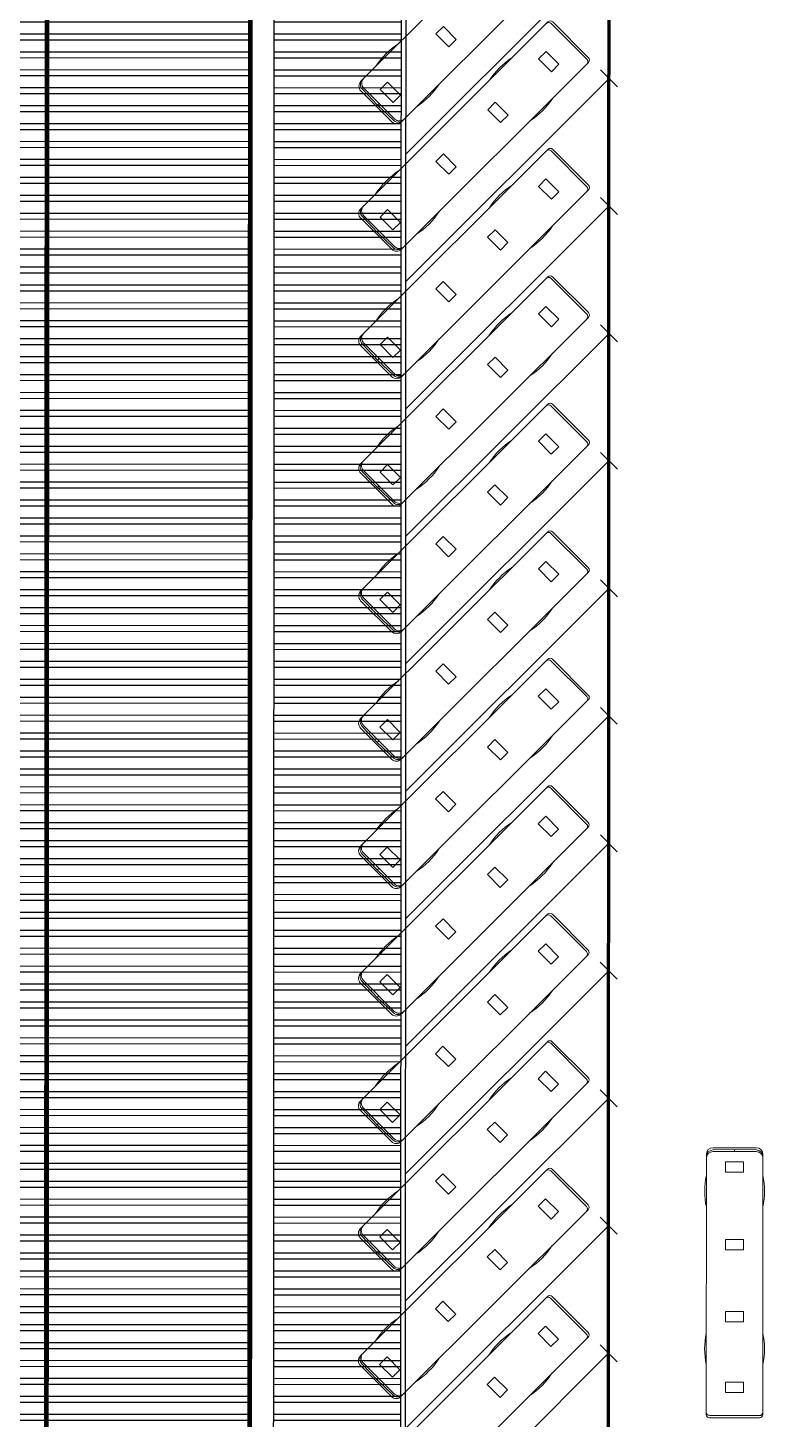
# Model space of a CAD drawing. Header units: millimetres. Extents: x -840588 to 786814, y -467537 to 194195.
# Drawn here: x -11389 to 19601, y -241181 to -182970 of the extents above; entities that cross this region are included whole.
import ezdxf

# ---------------------------------------------------------------- set-up
doc = ezdxf.new("R2010")
doc.units = ezdxf.units.MM
doc.header["$LTSCALE"] = 100
doc.header["$MEASUREMENT"] = 0
for name, color, linetype in [('A-Wall', 7, 'Continuous'), ('A-Wall-Patt', 143, 'Continuous'), ('ctrinh-mai 1', 16, 'Continuous'), ('ctrinh-mai 2', 24, 'Continuous')]:
    doc.layers.add(name, color=color, linetype=linetype)
for name, color, linetype, lineweight in [('ct-bai xe', 95, 'Continuous', 100), ('ct-phan loxe', 95, 'Continuous', 15), ('ct-xebuyt', 148, 'Continuous', 13), ('ctrinh-chinh', 24, 'Continuous', 100), ('PV_X_Lo', 1, 'Continuous', 9), ('vtchitieu', 7, 'Continuous', 13)]:
    doc.layers.add(name, color=color, linetype=linetype, lineweight=lineweight)
pattern_1 = [(0, (-1403.526437938679, -388.7227437729016), (2.273737127126817e-16, 0.7499999483115971), []), (0, (-1403.276437898166, -388.9727437554393), (2.273737127126817e-16, 0.7499999483115971), [])]

# ---------------------------------------------------------------- blocks, each defined once
blk = doc.blocks.new('htrgrr')
at = {"ltscale": 10}
for p, q in [((-903.0737704914063, 0), (903.0737704914063, 0)), ((-1180.942622951232, -11161.06557377055), (-1180.942622951232, -277.8688524590107)), ((0, -69.46721311472356), (-903.0737704914063, -92.62295081967022)), ((-903.0737704914063, -162.0901639343938), (903.0737704914063, -162.0901639345102)), ((0, -162.0901639345102), (0, -69.46721311472356)), ((0, -69.46721311472356), (903.0737704914063, -92.62295081967022)), ((1180.942622951232, -277.8688524590107), (1180.942622951232, -11161.06557377055)), ((1042.008196720853, -11207.37704918033), (-1042.008196720853, -11207.37704918033)), ((1042.008196720853, -11300), (-1042.008196720853, -11300))]:
    blk.add_line(p, q, dxfattribs=at)
for points in [[(375.2198343565688, -1027.67339785106), (375.2198343565688, -594.4204250621842), (-375.2198343565688, -594.4204250621842), (-375.2198343565688, -1027.67339785106)], [(375.2198343565688, -4272.293837453122), (375.2198343565688, -3839.040864664246), (-375.2198343565688, -3839.040864664246), (-375.2198343565688, -4272.293837453122)], [(375.2198343565688, -7285.274362727185), (375.2198343565688, -6852.021389938309), (-375.2198343565688, -6852.021389938309), (-375.2198343565688, -7285.274362727185)], [(375.2198343565688, -10244.59532106423), (375.2198343565688, -9811.342348275357), (-375.2198343565688, -9811.342348275357), (-375.2198343565688, -10244.59532106423)]]:
    blk.add_lwpolyline(points, close=True, dxfattribs=at)
for centre, radius, start, end in [((-903.0737704914063, -277.8688524590107), 277.8688524590164, 90, 180), ((903.0737704914063, -277.8688524590107), 277.8688524590164, 0, 90), ((-903.0737704914063, -370.4918032786809), 277.8688524590164, 90, 180), ((-903.0737704914063, -439.9590163934045), 277.8688524590164, 90, 180), ((903.0737704914063, -370.4918032786809), 277.8688524590164, 0, 90), ((903.0737704914063, -439.9590163935209), 277.8688524590164, 0, 90), ((1919.031762295403, -1817.725409836043), 3169.441598360655, 167.9819880926131, 192.0180119073869), ((-1919.031762295403, -1817.725409836043), 3169.441598360655, 347.981988092613, 12.01801190738696), ((1919.031762295403, -8417.110655737692), 3169.441598360655, 167.9819880926131, 192.0180119073869), ((-1919.031762295403, -8417.110655737692), 3169.441598360655, 347.981988092613, 12.01801190738696), ((-1042.008196720853, -11068.44262295077), 138.9344262295082, 180, 270), ((-1042.008196720853, -11161.06557377055), 138.9344262295082, 180, 270), ((1042.008196720853, -11068.44262295077), 138.9344262295082, 270, 0), ((1042.008196720853, -11161.06557377055), 138.9344262295082, 270, 0)]:
    blk.add_arc(centre, radius, start, end, dxfattribs=at)
blk = doc.blocks.new('plxe')
at = {"ltscale": 0.1}
for p, q in [((0, 0), (-8.485282087814994, 8.485282085835934)), ((-0.3535533662652597, -0.353553366381675), (0.3535533661488444, 0.3535533661488444))]:
    blk.add_line(p, q, dxfattribs=at)
blk = doc.blocks.new('CTR NHAGAHANHKHACH')
at = {"layer": 'ctrinh-mai 1'}
h = blk.add_hatch(dxfattribs=at)
h.set_pattern_fill('ANSI32', color=256, scale=2000, angle=315, style=0)
h.set_pattern_definition(pattern_1)
h.paths.add_polyline_path([(-112.5001788490918, -198.2999865517486), (-107.2001780025894, -198.2999864611775), (-107.2001780025894, -78.9999942604918), (-112.5001788490918, -78.9999942604918)])
at = {"layer": 'ctrinh-mai 2'}
h = blk.add_hatch(dxfattribs=at)
h.set_pattern_fill('ANSI32', color=256, scale=2000, angle=315, style=0)
h.set_pattern_definition(pattern_1)
h.paths.add_polyline_path([(-121.8001594382804, -78.99999426025897), (-121.8001594382804, -82.19996699434705), (-123.3001806414686, -82.19996699434705), (-123.300180641585, -198.2999867363833), (-113.5001790128881, -198.2999865689781), (-113.4991568372352, -78.99999426025897)])
at = {"layer": 'A-Wall', "ltscale": 5}
blk.add_lwpolyline([(99.02244949119631, -38.49999394617043), (129.499860795564, -38.49999342462979), (129.499860795564, -54.99999207421206), (-83.00017447059508, -54.99999592360109, 0.4142135570674535), (-107.0001779698068, -78.9999942604918), (-107.0001779698068, -198.4999864439014), (-123.5001806743676, -198.4999867260922), (-123.5001807779772, -81.9999669068493)], format="xyb", dxfattribs=at)
at = {"layer": 'A-Wall-Patt'}
blk.add_lwpolyline([(98.98788969183806, -38.69999393285252), (129.2998607627815, -38.69999341433868), (129.2998607627815, -54.79999209148809), (-83.00017447420396, -54.79999593738467, 0.4142135570674561), (-107.2001780025894, -78.9999942604918), (-107.2001780025894, -198.2999864611775), (-123.300180641585, -198.2999867366161), (-123.300180641585, -82.19996699434705), (-121.8001594383968, -82.19996699434705), (-121.8001594383968, -68.04228891991079)], format="xyb", dxfattribs=at)
at = {"layer": 'A-Wall-Patt', "ltscale": 5}
blk.add_lwpolyline([(-82.49915175477508, -47.99999256012961, 0.4142110528341972), (-113.4991568349069, -78.99972481233999), (-113.4991568349069, -78.99972481233999), (-113.5001790130045, -198.3000002924819), (-112.5001788490918, -198.2999986161012), (-112.5001788490918, -78.99999426607974, -0.4142135624275847), (-82.50017393170856, -48.99999632802792), (-80.34986435214523, -48.99999632802792)], format="xyb", dxfattribs=at)

msp = doc.modelspace()

# ---------------------------------------------------------------- linework, layer by layer
at = {"layer": 'ct-bai xe'}
msp.add_lwpolyline([(12874.80420931474, -275754.3992729884), (12918.05516783909, -166754.4163890365, -0.414213588360738), (28924.40408937953, -150760.7664109783), (230757.7167792653, -150840.8710926167)], format="xyb", dxfattribs=at)
at = {"layer": 'ctrinh-chinh', "const_width": 200.0000000000001}
msp.add_lwpolyline([(-2082.798333568903, -166748.4530510591), (-2082.798333568903, -166748.4530510591, -0.4141902830902783), (28930.52539091284, -135760.7560275298), (31429.50399056822, -135761.764116296), (31434.86253984358, -122261.7521387012), (-10565.14874877909, -122245.0835328904), (-10629.63153928591, -284743.6209818143), (-2129.621237556929, -284747.4920445436), (-2082.798333568903, -166748.4530510591)], format="xyb", dxfattribs=at)
at = {"layer": 'PV_X_Lo', "ltscale": 5}
msp.add_lwpolyline([(-10570.50687050638, -135745.1006112762, 0, 0, 0), (251429.4857077053, -135849.1255250493, 200.0000000000001, 200.0000000000001, 0), (251930.3406639612, -135849.3412711209, 200.0000000000001, 200.0000000000001, 0), (251909.3035764846, -188849.2838388155, 0, 0, 0), (28908.49398239602, -188760.8050745065, 0, 0, 0), (28871.41829101825, -284260.7500107553, 200.0000000000001, 200.0000000000001, 0), (28871.20244552271, -284760.7344362934, 200.0000000000001, 200.0000000000001, 0), (-10629.66267503871, -284745.0564577992, 200.0000000000001, 200.0000000000001, 0)], format="xyseb", close=True, dxfattribs=at)

# ---------------------------------------------------------------- block references
at = {"layer": 'ct-phan loxe', "xscale": 1000.000000000001, "yscale": 1000.000000000001, "zscale": 1000.000000000001, "rotation": 89.97725918282791}
for p in [(12912.90137594456, -179754.4131941976), (12910.78455115261, -185087.7460084114), (12908.66773893851, -190421.0788100575), (12906.55092761147, -195754.4117232298), (12904.43411627297, -201087.744665273), (12902.31729102645, -206421.077451547), (12900.20049370815, -211754.4102667032), (12898.08366891612, -217087.7430811498), (12895.96685716776, -222421.0758825632), (12893.85004584072, -227754.4087957354), (12891.73323450222, -233087.7417377786), (12889.61640879005, -238421.0745240525)]:
    msp.add_blockref('plxe', p, dxfattribs=at)
at = {"layer": 'ct-xebuyt', "xscale": 1.016137468539876, "yscale": 1.016137468539876, "zscale": 1.016137468539876, "rotation": 134.9772591828278}
for p in [(3181.416197374899, -186252.3322624248), (3179.299386036306, -191585.6652047008), (3177.182574697807, -196918.9981467442), (3175.065763415307, -202252.330947692), (3172.948952076896, -207585.6638895024), (3170.832126364719, -212918.9966757763), (3168.715300652634, -218252.3294618173), (3166.598503799903, -223585.6622772064), (3164.481692461309, -228918.9952194823), (3162.364881178902, -234252.3280201975), (3160.248069840496, -239585.6609620079), (3158.131244128316, -244918.9937482816)]:
    msp.add_blockref('htrgrr', p, dxfattribs=at)
at = {"layer": 'ct-xebuyt', "xscale": -1, "rotation": 359.9772591828279}
msp.add_blockref('htrgrr', (18157.9005959726, -229823.1628161581), dxfattribs=at)
at = {"layer": 'vtchitieu', "xscale": 1000.000000000001, "yscale": 1000.000000000001, "zscale": 1000.000000000001, "rotation": 359.9772591828279}
msp.add_blockref('CTR NHAGAHANHKHACH', (111448.7085524935, -87793.50732180316), dxfattribs=at)

doc.saveas('drawing.dxf')
